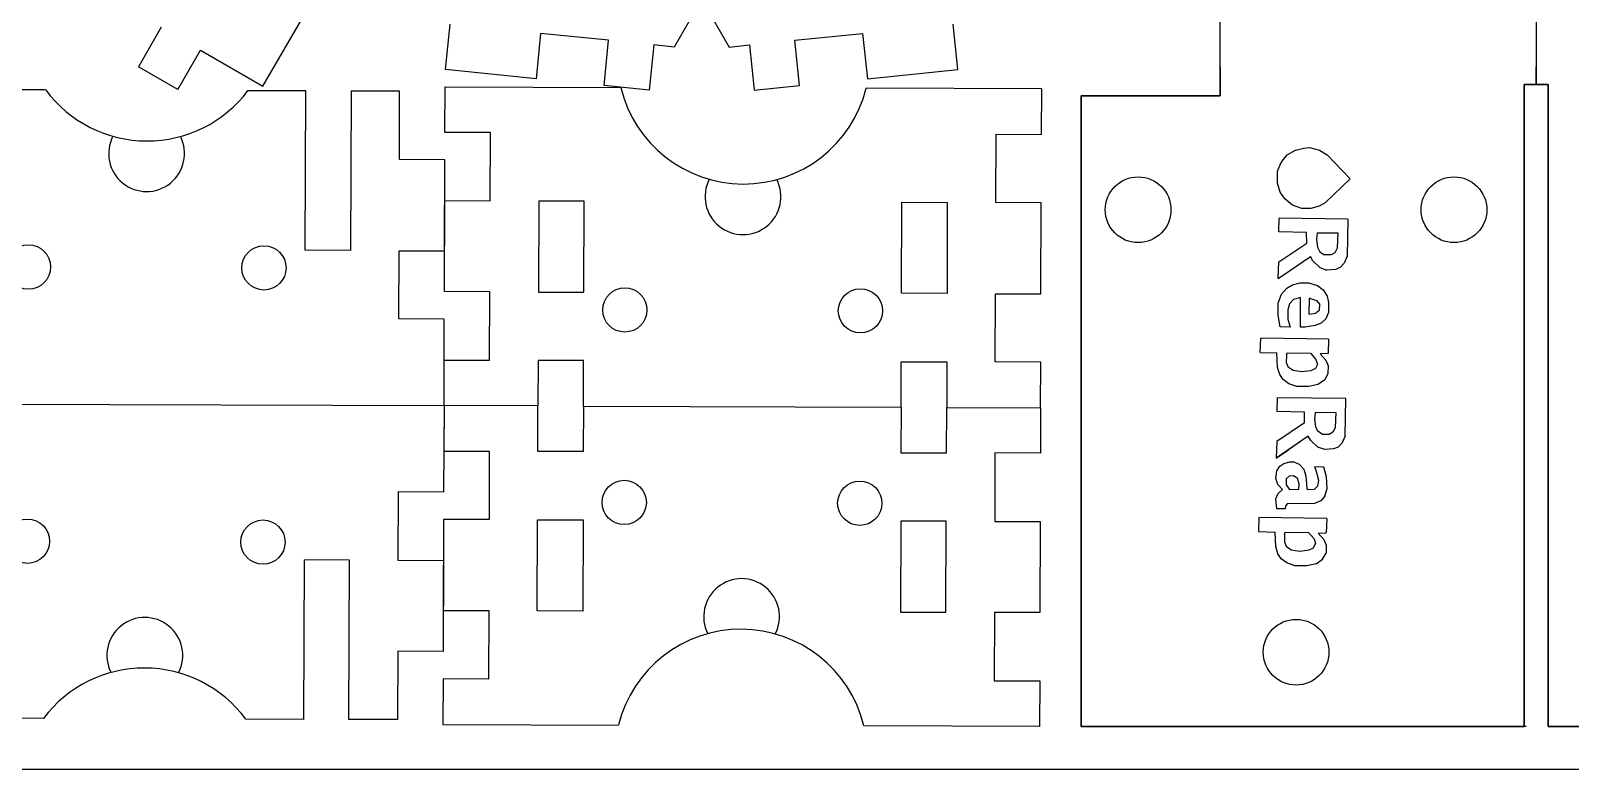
# Model space of a CAD drawing. Extents: x 0 to 420, y 0 to 595.
# Drawn here: x 197.6 to 319.4, y 0 to 58.4 of the extents above; entities that cross this region are included whole.
import ezdxf

# ---------------------------------------------------------------- set-up
doc = ezdxf.new("R2010")
doc.units = 0
doc.layers.add('FINAL', color=8, linetype='CONTINUOUS')

msp = doc.modelspace()

# ---------------------------------------------------------------- linework, layer by layer
at = {"layer": 'FINAL', "linetype": 'CONTINUOUS'}
for p, q in [((215.95, 54.03), (224.38, 68.56)), ((291.71, 53.25), (291.71, 61.25)), ((250.46, 60.54), (248.49, 57.12)), ((250.87, 60.54), (252.84, 57.12)), ((316.71, 60.15), (316.71, 54.15)), ((316.71, 60.15), (316.71, 54.15)), ((207.89, 58.68), (206.09, 55.56)), ((230.39, 55.34), (230.76, 58.92)), ((270.94, 55.34), (270.58, 58.92)), ((237.92, 58.19), (237.56, 54.61)), ((243.3, 57.65), (237.92, 58.19)), ((242.94, 54.07), (243.3, 57.65)), ((246.88, 57.28), (246.52, 53.7)), ((248.49, 57.12), (246.88, 57.28)), ((252.84, 57.12), (254.45, 57.28)), ((254.45, 57.28), (254.82, 53.7)), ((258.03, 57.65), (263.41, 58.19)), ((258.4, 54.07), (258.03, 57.65)), ((263.41, 58.19), (263.78, 54.61)), ((209.21, 53.76), (211.01, 56.88)), ((211.01, 56.88), (215.95, 54.03)), ((209.21, 53.76), (206.09, 55.56)), ((237.56, 54.61), (230.39, 55.34)), ((263.78, 54.61), (270.94, 55.34)), ((291.71, 55.55), (291.71, 53.25)), ((316.71, 54.15), (316.71, 55.55)), ((316.71, 54.15), (316.71, 55.55)), ((198.75, 53.72), (194.18, 53.74)), ((219.33, 53.65), (214.76, 53.66)), ((219.28, 41.04), (219.33, 53.65)), ((222.93, 53.64), (222.88, 41.03)), ((226.76, 53.62), (222.93, 53.64)), ((226.75, 48.21), (226.76, 53.62)), ((230.35, 50.37), (230.37, 53.97)), ((230.37, 53.97), (244.26, 53.93)), ((246.52, 53.7), (242.94, 54.07)), ((254.82, 53.7), (258.4, 54.07)), ((277.58, 53.81), (263.68, 53.86)), ((277.57, 50.21), (277.58, 53.81)), ((315.75, 3.38), (315.75, 54.15)), ((315.75, 54.15), (315.75, 3.38)), ((315.75, 54.15), (316.71, 54.15)), ((316.71, 54.15), (315.75, 54.15)), ((316.71, 54.15), (317.66, 54.15)), ((317.66, 54.15), (316.71, 54.15)), ((317.66, 54.15), (317.66, 3.38)), ((317.66, 3.38), (317.66, 54.15)), ((280.71, 53.25), (280.71, 3.38)), ((280.71, 3.38), (280.71, 53.25)), ((291.71, 53.25), (280.71, 53.25)), ((280.71, 53.25), (291.71, 53.25)), ((233.95, 50.36), (230.35, 50.37)), ((233.93, 44.95), (233.95, 50.36)), ((273.95, 44.81), (273.97, 50.22)), ((273.97, 50.22), (277.57, 50.21)), ((230.34, 48.2), (226.75, 48.21)), ((230.32, 41), (230.34, 48.2)), ((230.31, 37.77), (230.33, 44.97)), ((230.33, 44.97), (233.93, 44.95)), ((237.77, 44.94), (237.75, 37.74)), ((241.37, 44.93), (237.77, 44.94)), ((241.35, 37.73), (241.37, 44.93)), ((266.49, 37.64), (266.51, 44.84)), ((266.51, 44.84), (270.11, 44.83)), ((270.11, 44.83), (270.09, 37.63)), ((277.55, 44.8), (273.95, 44.81)), ((277.52, 37.6), (277.55, 44.8)), ((222.88, 41.03), (219.28, 41.04)), ((226.7, 35.61), (226.72, 41.01)), ((226.72, 41.01), (230.32, 41)), ((233.91, 37.75), (230.31, 37.77)), ((233.89, 32.35), (233.91, 37.75)), ((237.75, 37.74), (241.35, 37.73)), ((270.09, 37.63), (266.49, 37.64)), ((273.91, 32.21), (273.92, 37.61)), ((273.92, 37.61), (277.52, 37.6)), ((230.3, 35.59), (226.7, 35.61)), ((230.28, 28.76), (230.3, 35.59)), ((230.28, 28.76), (230.29, 32.36)), ((230.29, 32.36), (233.89, 32.35)), ((237.73, 32.33), (237.71, 28.73)), ((241.33, 32.32), (237.73, 32.33)), ((241.31, 28.72), (241.33, 32.32)), ((266.46, 28.63), (266.47, 32.23)), ((266.47, 32.23), (270.07, 32.22)), ((270.07, 32.22), (270.06, 28.62)), ((277.51, 32.19), (273.91, 32.21)), ((277.49, 28.59), (277.51, 32.19)), ((183.06, 28.92), (230.28, 28.76)), ((183.06, 28.92), (230.28, 28.76)), ((230.28, 28.76), (230.25, 21.92)), ((230.28, 28.76), (230.26, 25.16)), ((237.71, 28.73), (230.28, 28.76)), ((237.71, 28.73), (230.28, 28.76)), ((237.7, 25.13), (237.71, 28.73)), ((241.31, 28.72), (241.3, 25.12)), ((241.31, 28.72), (266.46, 28.63)), ((241.31, 28.72), (266.46, 28.63)), ((266.46, 28.63), (266.44, 25.03)), ((270.04, 25.02), (270.06, 28.62)), ((270.06, 28.62), (277.49, 28.59)), ((270.06, 28.62), (277.49, 28.59)), ((277.49, 28.59), (277.48, 24.99)), ((230.26, 25.16), (233.86, 25.15)), ((233.86, 25.15), (233.85, 19.74)), ((241.3, 25.12), (237.7, 25.13)), ((266.44, 25.03), (270.04, 25.02)), ((273.88, 25.01), (273.86, 19.6)), ((277.48, 24.99), (273.88, 25.01)), ((226.65, 21.93), (226.63, 16.53)), ((230.25, 21.92), (226.65, 21.93)), ((230.25, 19.75), (230.22, 12.55)), ((233.85, 19.74), (230.25, 19.75)), ((237.66, 12.52), (237.68, 19.72)), ((237.68, 19.72), (241.28, 19.71)), ((241.28, 19.71), (241.26, 12.51)), ((266.42, 19.62), (266.4, 12.42)), ((270.02, 19.61), (266.42, 19.62)), ((270, 12.41), (270.02, 19.61)), ((273.86, 19.6), (277.46, 19.59)), ((277.46, 19.59), (277.44, 12.39)), ((219.2, 16.55), (219.15, 3.94)), ((222.8, 16.54), (219.2, 16.55)), ((222.75, 3.93), (222.8, 16.54)), ((226.63, 16.53), (230.23, 16.51)), ((230.23, 16.51), (230.21, 9.31)), ((230.22, 12.55), (233.82, 12.54)), ((233.82, 12.54), (233.8, 7.13)), ((241.26, 12.51), (237.66, 12.52)), ((266.4, 12.42), (270, 12.41)), ((273.84, 12.4), (273.82, 6.99)), ((277.44, 12.39), (273.84, 12.4)), ((226.61, 9.33), (226.59, 3.92)), ((230.21, 9.31), (226.61, 9.33)), ((230.2, 7.14), (230.19, 3.54)), ((233.8, 7.13), (230.2, 7.14)), ((273.82, 6.99), (277.42, 6.98)), ((277.42, 6.98), (277.41, 3.38)), ((198.58, 4.02), (194.01, 4.03)), ((219.15, 3.94), (214.59, 3.96)), ((226.59, 3.92), (222.75, 3.93)), ((230.19, 3.54), (244.09, 3.49)), ((277.41, 3.38), (263.51, 3.43)), ((280.71, 3.38), (315.75, 3.38)), ((315.75, 3.38), (280.71, 3.38)), ((315.91, 3.38), (309.91, 3.38)), ((317.66, 3.38), (352.71, 3.38)), ((352.71, 3.38), (317.66, 3.38))]:
    msp.add_line(p, q, dxfattribs=at)
at = {"layer": 'FINAL', "color": 6, "linetype": 'CONTINUOUS'}
for p, q in [((297.01, 48.58), (297.67, 48.96)), ((297.67, 48.96), (298.33, 49.13)), ((298.33, 49.13), (298.78, 49.16)), ((298.78, 49.16), (299.56, 48.97)), ((299.56, 48.97), (300.16, 48.6)), ((296.24, 47.3), (296.52, 47.98)), ((296.52, 47.98), (297.01, 48.58)), ((301.99, 46.69), (300.16, 48.6)), ((296.23, 46.34), (296.24, 47.3)), ((296.46, 45.64), (296.23, 46.34)), ((301.99, 46.69), (300.02, 44.79)), ((296.82, 45.1), (296.46, 45.64)), ((297.44, 44.61), (296.82, 45.1)), ((298.16, 44.36), (297.44, 44.61)), ((298.88, 44.36), (298.16, 44.36)), ((299.54, 44.53), (298.88, 44.36)), ((300.02, 44.79), (299.54, 44.53)), ((296.34, 42.49), (296.38, 43.57)), ((301.81, 43.51), (296.38, 43.57)), ((301.81, 43.51), (301.75, 40.57)), ((298.53, 42.44), (296.34, 42.49)), ((296.34, 40.12), (298.55, 41.6)), ((298.55, 41.6), (298.53, 42.44)), ((299.37, 42.43), (299.33, 41.89)), ((299.33, 41.89), (299.41, 41.29)), ((299.37, 42.43), (301.02, 42.41)), ((301.02, 42.41), (300.97, 41.21)), ((297.18, 39.41), (298.84, 40.55)), ((299.04, 40.21), (298.84, 40.55)), ((299.04, 40.21), (299.58, 39.67)), ((299.41, 41.29), (299.59, 40.93)), ((299.59, 40.93), (299.95, 40.68)), ((300.49, 40.68), (299.95, 40.68)), ((300.79, 40.85), (300.49, 40.68)), ((300.97, 41.21), (300.79, 40.85)), ((301.75, 40.57), (301.53, 40.01)), ((296.3, 38.8), (296.34, 40.12)), ((296.3, 38.8), (297.18, 39.41)), ((299.58, 39.67), (300.14, 39.48)), ((300.83, 39.53), (300.14, 39.48)), ((301.2, 39.68), (300.83, 39.53)), ((301.53, 40.01), (301.2, 39.68)), ((296.55, 37.57), (296.98, 38.05)), ((296.98, 38.05), (297.43, 38.31)), ((297.43, 38.31), (298.03, 38.46)), ((298.03, 38.46), (298.69, 38.48)), ((298.69, 38.48), (299.41, 38.26)), ((299.41, 38.26), (299.86, 37.92)), ((299.86, 37.92), (300.18, 37.41)), ((296.29, 35.92), (296.3, 36.85)), ((296.3, 36.85), (296.55, 37.57)), ((297.2, 36.81), (297.05, 36.34)), ((297.51, 37.14), (297.2, 36.81)), ((298.05, 37.31), (297.51, 37.14)), ((298.05, 34.97), (298.05, 37.31)), ((298.75, 37.24), (298.71, 35.98)), ((298.84, 37.24), (298.75, 37.24)), ((298.84, 37.24), (299.32, 37.06)), ((299.32, 37.06), (299.56, 36.79)), ((299.56, 36.79), (299.55, 36.28)), ((300.18, 37.41), (300.29, 36.9)), ((300.29, 36.9), (300.29, 36.12)), ((296.46, 34.99), (296.29, 35.92)), ((297.05, 36.34), (297.07, 35.59)), ((297.07, 35.59), (297.24, 34.95)), ((298.71, 35.98), (299.28, 36.07)), ((299.55, 36.28), (299.28, 36.07)), ((300.07, 35.61), (299.71, 35.29)), ((300.29, 36.12), (300.07, 35.61)), ((297.24, 34.95), (296.46, 34.99)), ((298.44, 34.97), (298.05, 34.97)), ((299.22, 35.08), (298.44, 34.97)), ((299.71, 35.29), (299.22, 35.08)), ((294.88, 32.97), (294.92, 34.08)), ((294.88, 32.97), (296.2, 32.93)), ((300.29, 34.02), (294.92, 34.08)), ((296.25, 31.78), (296.2, 32.93)), ((296.95, 32.74), (297.01, 32.92)), ((297.01, 32.92), (298.84, 32.9)), ((298.84, 32.9), (299.28, 32.41)), ((300.29, 34.02), (300.25, 32.88)), ((296.42, 31.21), (296.25, 31.78)), ((296.95, 32.74), (296.94, 32.17)), ((296.94, 32.17), (297.09, 31.81)), ((297.47, 31.53), (297.09, 31.81)), ((299.25, 31.69), (298.88, 31.52)), ((299.4, 32.02), (299.25, 31.69)), ((299.28, 32.41), (299.4, 32.02)), ((300.25, 32.88), (299.62, 32.86)), ((299.62, 32.86), (300.06, 32.34)), ((300.06, 32.34), (300.24, 31.89)), ((300.24, 31.89), (300.23, 31.26)), ((296.69, 30.82), (296.42, 31.21)), ((297.13, 30.48), (296.69, 30.82)), ((297.76, 30.27), (297.13, 30.48)), ((298.16, 31.43), (297.47, 31.53)), ((298.88, 31.52), (298.16, 31.43)), ((299.96, 30.78), (299.44, 30.43)), ((300.23, 31.26), (299.96, 30.78)), ((296.22, 29.37), (296.18, 28.3)), ((301.65, 29.31), (296.22, 29.37)), ((298.72, 30.26), (297.76, 30.27)), ((299.44, 30.43), (298.72, 30.26)), ((301.59, 26.37), (301.65, 29.31)), ((298.37, 28.24), (296.18, 28.3)), ((298.39, 27.4), (298.37, 28.24)), ((299.21, 28.23), (299.17, 27.69)), ((299.21, 28.23), (300.86, 28.21)), ((300.86, 28.21), (300.81, 27.01)), ((298.39, 27.4), (296.18, 25.92)), ((299.17, 27.69), (299.26, 27.09)), ((299.26, 27.09), (299.43, 26.73)), ((300.81, 27.01), (300.63, 26.66)), ((298.68, 26.35), (296.14, 24.61)), ((296.18, 25.92), (296.14, 24.61)), ((298.68, 26.35), (297.1, 25.27)), ((298.88, 26.01), (298.68, 26.35)), ((299.42, 25.47), (298.88, 26.01)), ((299.79, 26.48), (299.43, 26.73)), ((300.33, 26.48), (299.79, 26.48)), ((300.63, 26.66), (300.33, 26.48)), ((301.37, 25.81), (301.04, 25.48)), ((301.59, 26.37), (301.37, 25.81)), ((296.14, 24.61), (297.1, 25.27)), ((299.99, 25.28), (299.42, 25.47)), ((300.68, 25.33), (299.99, 25.28)), ((301.04, 25.48), (300.68, 25.33)), ((296.12, 23), (296.19, 23.59)), ((296.19, 23.59), (296.43, 23.98)), ((296.43, 23.98), (296.73, 24.19)), ((296.73, 24.19), (297.21, 24.3)), ((296.93, 22.96), (297.2, 23.19)), ((297.2, 23.19), (297.5, 23.22)), ((297.21, 24.3), (297.48, 24.3)), ((297.99, 24.11), (297.48, 24.3)), ((297.5, 23.22), (297.8, 23.04)), ((297.99, 24.11), (298.32, 23.72)), ((298.32, 23.72), (298.49, 23.18)), ((298.49, 23.18), (298.57, 22.22)), ((299.91, 23.88), (299.16, 23.92)), ((299.16, 23.92), (299.28, 23.65)), ((299.28, 23.65), (299.48, 22.87)), ((300.11, 23.13), (299.91, 23.88)), ((296.26, 22.51), (296.12, 23)), ((296.26, 22.51), (296.65, 22.12)), ((296.65, 22.12), (296.26, 21.79)), ((296.93, 22.96), (296.92, 22.48)), ((296.92, 22.48), (297.16, 22.14)), ((297.16, 22.14), (297.91, 22.11)), ((297.8, 23.04), (297.94, 22.56)), ((297.94, 22.56), (297.91, 22.11)), ((298.57, 22.22), (298.6, 22.1)), ((299.14, 22.12), (298.6, 22.1)), ((299.41, 22.39), (299.14, 22.12)), ((299.48, 22.87), (299.41, 22.39)), ((300, 21.6), (300.16, 22.2)), ((300.16, 22.2), (300.11, 23.13)), ((296.1, 21.38), (296.26, 21.79)), ((296.18, 20.59), (296.1, 21.38)), ((296.88, 20.83), (296.84, 20.59)), ((297.03, 21.01), (296.88, 20.83)), ((297.03, 21.01), (299.22, 21.04)), ((299.67, 21.22), (299.22, 21.04)), ((300, 21.6), (299.67, 21.22)), ((294.77, 19.9), (294.73, 18.79)), ((300.14, 19.84), (294.77, 19.9)), ((296.84, 20.59), (296.18, 20.59)), ((300.14, 19.84), (300.1, 18.7)), ((294.73, 18.79), (296.05, 18.75)), ((296.1, 17.61), (296.05, 18.75)), ((296.8, 18.56), (296.79, 17.99)), ((296.8, 18.56), (296.86, 18.74)), ((296.86, 18.74), (298.69, 18.72)), ((298.69, 18.72), (299.14, 18.23)), ((299.47, 18.68), (300.1, 18.7)), ((299.47, 18.68), (299.91, 18.16)), ((296.27, 17.03), (296.1, 17.61)), ((296.79, 17.99), (296.94, 17.63)), ((296.94, 17.63), (297.33, 17.35)), ((297.33, 17.35), (298.01, 17.25)), ((298.01, 17.25), (298.74, 17.34)), ((298.74, 17.34), (299.1, 17.51)), ((299.1, 17.51), (299.25, 17.84)), ((299.14, 18.23), (299.25, 17.84)), ((299.81, 16.6), (300.08, 17.08)), ((299.91, 18.16), (300.09, 17.71)), ((300.09, 17.71), (300.08, 17.08)), ((296.54, 16.64), (296.27, 17.03)), ((296.98, 16.31), (296.54, 16.64)), ((297.61, 16.09), (296.98, 16.31)), ((298.57, 16.08), (297.61, 16.09)), ((299.29, 16.25), (298.57, 16.08)), ((299.29, 16.25), (299.81, 16.6))]:
    msp.add_line(p, q, dxfattribs=at)
at = {"layer": 'FINAL'}
msp.add_lwpolyline([(0, 0), (420, 0), (420, 595), (0, 595)], close=True, dxfattribs=at)
at = {"layer": 'FINAL', "linetype": 'CONTINUOUS'}
for centre, radius in [((285.21, 44.25), 2.6), ((310.21, 44.25), 2.6), ((197.39, 39.72), 1.75), ((216.03, 39.65), 1.75), ((244.59, 36.32), 1.75), ((263.23, 36.25), 1.75), ((244.54, 21.1), 1.75), ((263.18, 21.03), 1.75), ((197.31, 18.03), 1.75), ((215.95, 17.96), 1.75), ((297.71, 9.25), 2.6)]:
    msp.add_circle(centre, radius, dxfattribs=at)
for centre, radius, start, end in [((206.78, 59.69), 10, 216.621, 322.979), ((253.98, 56.28), 10, 193.6462, 345.9538), ((206.74, 48.69), 3, 152.7647, 26.8353), ((253.94, 45.28), 3, 152.7647, 26.8353), ((253.83, 12.07), 3, 332.7647, 206.8353), ((206.6, 9), 3, 332.7647, 206.8353), ((253.79, 1.07), 10, 13.6462, 165.9538), ((206.56, -2), 10, 36.621, 142.979)]:
    msp.add_arc(centre, radius, start, end, dxfattribs=at)

doc.saveas('drawing.dxf')
